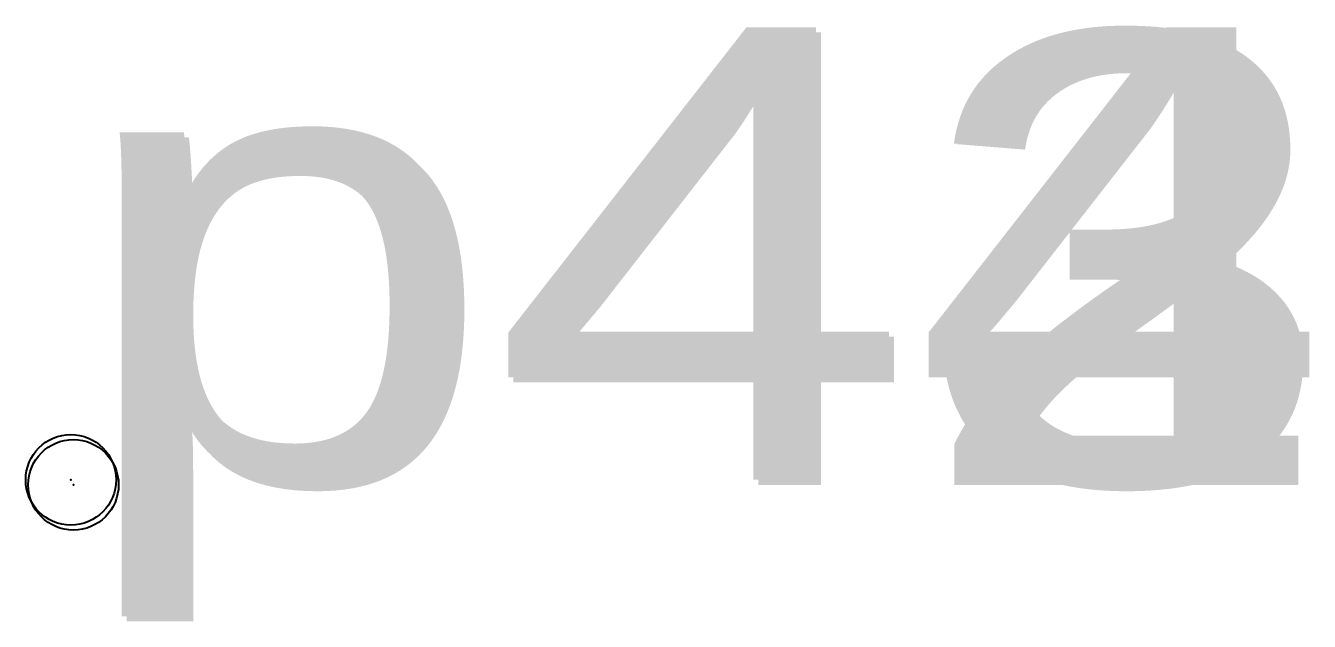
# Model space of a CAD drawing. Header units: metres. Extents: x 548912 to 551978, y 1837823 to 1841657.
# Drawn here: x 551956.28 to 551961.39, y 1839370.78 to 1839373.15 of the extents above; entities that cross this region are included whole.
import ezdxf

# ---------------------------------------------------------------- set-up
doc = ezdxf.new("R2010")
doc.units = ezdxf.units.M
doc.header["$LTSCALE"] = 0.72
doc.header["$PDMODE"] = 32
doc.header["$PDSIZE"] = 0.36
doc.layers.add('12', color=7, linetype='Continuous')
doc.layers.add('7', color=7, linetype='Continuous')

msp = doc.modelspace()

# ---------------------------------------------------------------- linework, layer by layer
at = {"layer": '7'}
for p in [(551956.46, 1839371.34), (551956.47, 1839371.32)]:
    msp.add_point(p, dxfattribs=at)

# ---------------------------------------------------------------- texts
at = {"layer": '12', "width": 1.25}
for s, p in [('p44', (551956.46, 1839371.34)), ('p42', (551956.48, 1839371.32)), ('p43', (551956.48, 1839371.32))]:
    msp.add_text(s, height=1.8, dxfattribs=at).set_placement(p)

doc.saveas('drawing.dxf')
